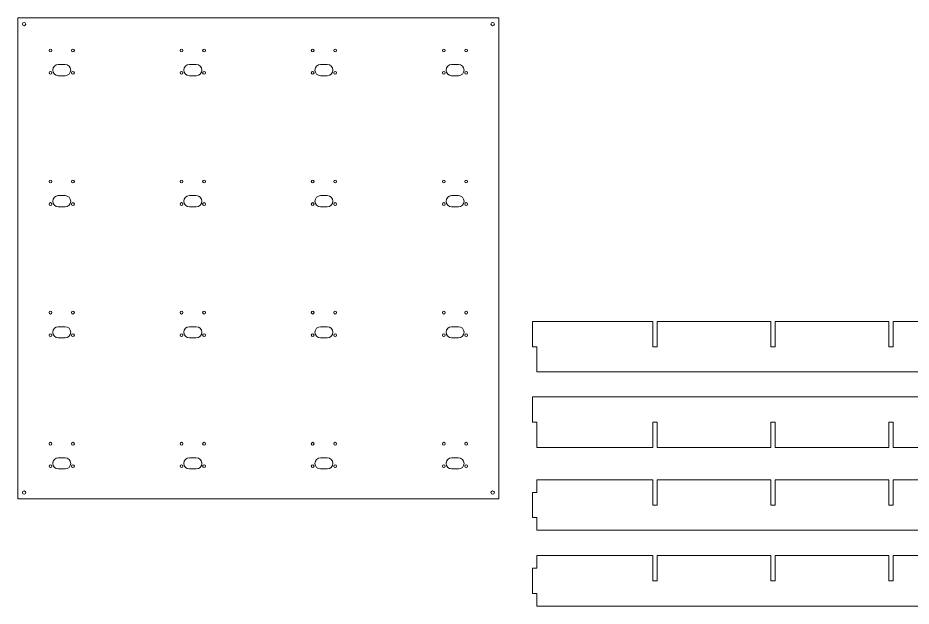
# Model space of a CAD drawing. Extents: x -111 to 2025, y -198 to 5231.
# Drawn here: x -111 to 684, y 3938 to 4461 of the extents above; entities that cross this region are included whole.
import ezdxf

# ---------------------------------------------------------------- set-up
doc = ezdxf.new("R2010")
doc.units = 0
doc.header["$MEASUREMENT"] = 0
doc.layers.get('0').update_dxf_attribs({"linetype": 'CONTINUOUS'})

# ---------------------------------------------------------------- blocks, each defined once
blk = doc.blocks.new('A$Cfdae919c')
at = {"color": 0, "linetype": 'Continuous', "lineweight": 0}
for p, q in [((-188.41, 222.7), (-188.41, -205.3)), ((239.59, 222.7), (-188.41, 222.7)), ((239.59, -205.3), (239.59, 222.7)), ((-152.41, 181.2), (-146.41, 181.2)), ((-35.75, 181.2), (-29.75, 181.2)), ((80.92, 181.2), (86.92, 181.2)), ((197.59, 181.2), (203.59, 181.2)), ((-146.41, 171.2), (-152.41, 171.2)), ((-29.75, 171.2), (-35.75, 171.2)), ((86.92, 171.2), (80.92, 171.2)), ((203.59, 171.2), (197.59, 171.2)), ((-152.41, 64.53), (-146.41, 64.53)), ((-35.75, 64.53), (-29.75, 64.53)), ((80.92, 64.53), (86.92, 64.53)), ((197.59, 64.53), (203.59, 64.53)), ((-146.41, 54.53), (-152.41, 54.53)), ((-29.75, 54.53), (-35.75, 54.53)), ((86.92, 54.53), (80.92, 54.53)), ((203.59, 54.53), (197.59, 54.53)), ((-152.41, -52.13), (-146.41, -52.13)), ((-35.75, -52.13), (-29.75, -52.13)), ((80.92, -52.13), (86.92, -52.13)), ((197.59, -52.13), (203.59, -52.13)), ((-146.41, -62.13), (-152.41, -62.13)), ((-29.75, -62.13), (-35.75, -62.13)), ((86.92, -62.13), (80.92, -62.13)), ((203.59, -62.13), (197.59, -62.13)), ((-152.41, -168.8), (-146.41, -168.8)), ((-35.75, -168.8), (-29.75, -168.8)), ((80.92, -168.8), (86.92, -168.8)), ((197.59, -168.8), (203.59, -168.8)), ((-146.41, -178.8), (-152.41, -178.8)), ((-29.75, -178.8), (-35.75, -178.8)), ((86.92, -178.8), (80.92, -178.8)), ((203.59, -178.8), (197.59, -178.8)), ((-188.41, -205.3), (239.59, -205.3))]:
    blk.add_line(p, q, dxfattribs=at)
for centre, radius in [((-182.91, 217.2), 1.5), ((234.09, 217.2), 1.5), ((-159.41, 193.7), 1.25), ((-139.41, 193.7), 1.25), ((-42.75, 193.7), 1.25), ((-22.75, 193.7), 1.25), ((73.92, 193.7), 1.25), ((93.92, 193.7), 1.25), ((190.59, 193.7), 1.25), ((210.59, 193.7), 1.25), ((-159.41, 173.7), 1.25), ((-139.41, 173.7), 1.25), ((-42.75, 173.7), 1.25), ((-22.75, 173.7), 1.25), ((73.92, 173.7), 1.25), ((93.92, 173.7), 1.25), ((190.59, 173.7), 1.25), ((210.59, 173.7), 1.25), ((-159.41, 77.03), 1.25), ((-139.41, 77.03), 1.25), ((-42.75, 77.03), 1.25), ((-22.75, 77.03), 1.25), ((73.92, 77.03), 1.25), ((93.92, 77.03), 1.25), ((190.59, 77.03), 1.25), ((210.59, 77.03), 1.25), ((-159.41, 57.03), 1.25), ((-139.41, 57.03), 1.25), ((-42.75, 57.03), 1.25), ((-22.75, 57.03), 1.25), ((73.92, 57.03), 1.25), ((93.92, 57.03), 1.25), ((190.59, 57.03), 1.25), ((210.59, 57.03), 1.25), ((-159.41, -39.63), 1.25), ((-139.41, -39.63), 1.25), ((-42.75, -39.63), 1.25), ((-22.75, -39.63), 1.25), ((73.92, -39.63), 1.25), ((93.92, -39.63), 1.25), ((190.59, -39.63), 1.25), ((210.59, -39.63), 1.25), ((-159.41, -59.63), 1.25), ((-139.41, -59.63), 1.25), ((-42.75, -59.63), 1.25), ((-22.75, -59.63), 1.25), ((73.92, -59.63), 1.25), ((93.92, -59.63), 1.25), ((190.59, -59.63), 1.25), ((210.59, -59.63), 1.25), ((-159.41, -156.3), 1.25), ((-139.41, -156.3), 1.25), ((-42.75, -156.3), 1.25), ((-22.75, -156.3), 1.25), ((73.92, -156.3), 1.25), ((93.92, -156.3), 1.25), ((190.59, -156.3), 1.25), ((210.59, -156.3), 1.25), ((-159.41, -176.3), 1.25), ((-139.41, -176.3), 1.25), ((-42.75, -176.3), 1.25), ((-22.75, -176.3), 1.25), ((73.92, -176.3), 1.25), ((93.92, -176.3), 1.25), ((190.59, -176.3), 1.25), ((210.59, -176.3), 1.25), ((-182.91, -199.8), 1.5), ((234.09, -199.8), 1.5)]:
    blk.add_circle(centre, radius, dxfattribs=at)
for centre, start, end in [((-152.41, 176.2), 90, 270), ((-146.41, 176.2), 270, 90), ((-35.75, 176.2), 90, 270), ((-29.75, 176.2), 270, 90), ((80.92, 176.2), 90, 270), ((86.92, 176.2), 270, 90), ((197.59, 176.2), 90, 270), ((203.59, 176.2), 270, 90), ((-152.41, 59.53), 90, 270), ((-146.41, 59.53), 270, 90), ((-35.75, 59.53), 90, 270), ((-29.75, 59.53), 270, 90), ((80.92, 59.53), 90, 270), ((86.92, 59.53), 270, 90), ((197.59, 59.53), 90, 270), ((203.59, 59.53), 270, 90), ((-152.41, -57.13), 90, 270), ((-146.41, -57.13), 270, 90), ((-35.75, -57.13), 90, 270), ((-29.75, -57.13), 270, 90), ((80.92, -57.13), 90, 270), ((86.92, -57.13), 270, 90), ((197.59, -57.13), 90, 270), ((203.59, -57.13), 270, 90), ((-152.41, -173.8), 90, 270), ((-146.41, -173.8), 270, 90), ((-35.75, -173.8), 90, 270), ((-29.75, -173.8), 270, 90), ((80.92, -173.8), 90, 270), ((86.92, -173.8), 270, 90), ((197.59, -173.8), 90, 270), ((203.59, -173.8), 270, 90)]:
    blk.add_arc(centre, 5, start, end, dxfattribs=at)
blk = doc.blocks.new('A$Ce0806e1f')
at = {"color": 0, "linetype": 'Continuous', "lineweight": 0}
for p, q in [((-139.78, 42.46), (-246.78, 42.46)), ((-246.78, 42.46), (-246.78, 19.96)), ((-139.78, 19.96), (-139.78, 42.46)), ((-135.78, 42.46), (-135.78, 19.96)), ((-34.78, 42.46), (-135.78, 42.46)), ((-34.78, 19.96), (-34.78, 42.46)), ((-30.78, 42.46), (-30.78, 19.96)), ((70.22, 42.46), (-30.78, 42.46)), ((70.22, 19.96), (70.22, 42.46)), ((74.22, 42.46), (74.22, 19.96)), ((181.22, 42.46), (74.22, 42.46)), ((181.22, 19.96), (181.22, 42.46)), ((-246.78, 19.96), (-242.78, 19.96)), ((-242.78, 19.96), (-242.78, -2.54)), ((-135.78, 19.96), (-139.78, 19.96)), ((-30.78, 19.96), (-34.78, 19.96)), ((74.22, 19.96), (70.22, 19.96)), ((177.22, -2.54), (177.22, 19.96)), ((177.22, 19.96), (181.22, 19.96)), ((-242.78, -2.54), (177.22, -2.54))]:
    blk.add_line(p, q, dxfattribs=at)
blk = doc.blocks.new('*U61')
blk.add_blockref('A$Ce0806e1f', (32.78, -19.96))
blk = doc.blocks.new('*U62')
at = {"color": 0, "linetype": 'ByBlock', "lineweight": -2, "transparency": 16777216}
blk.add_blockref('*U61', (0, 0), dxfattribs=at)
blk = doc.blocks.new('A$C96ea0197')
at = {"color": 0, "linetype": 'Continuous', "lineweight": 0}
for p, q in [((162.18, 34.37), (-265.82, 34.37)), ((-265.82, 34.37), (-265.82, 11.87)), ((162.18, 11.87), (162.18, 34.37)), ((-265.82, 11.87), (-261.82, 11.87)), ((-261.82, 11.87), (-261.82, -10.63)), ((-158.82, -10.63), (-158.82, 11.87)), ((-158.82, 11.87), (-154.82, 11.87)), ((-154.82, 11.87), (-154.82, -10.63)), ((-53.82, -10.63), (-53.82, 11.87)), ((-53.82, 11.87), (-49.82, 11.87)), ((-49.82, 11.87), (-49.82, -10.63)), ((51.18, -10.63), (51.18, 11.87)), ((51.18, 11.87), (55.18, 11.87)), ((55.18, 11.87), (55.18, -10.63)), ((158.18, -10.63), (158.18, 11.87)), ((158.18, 11.87), (162.18, 11.87)), ((-261.82, -10.63), (-158.82, -10.63)), ((-154.82, -10.63), (-53.82, -10.63)), ((-49.82, -10.63), (51.18, -10.63)), ((55.18, -10.63), (158.18, -10.63))]:
    blk.add_line(p, q, dxfattribs=at)
blk = doc.blocks.new('*U64')
blk.add_blockref('A$C96ea0197', (51.82, -11.87))
blk = doc.blocks.new('*U65')
at = {"color": 0, "linetype": 'ByBlock', "lineweight": -2, "transparency": 16777216}
blk.add_blockref('*U64', (0, 0), dxfattribs=at)
blk = doc.blocks.new('A$Cab4dc279')
at = {"color": 0, "linetype": 'Continuous', "lineweight": 0}
for p, q in [((-107, 22.5), (-210, 22.5)), ((-210, 22.5), (-210, 11.25)), ((-107, 0), (-107, 22.5)), ((-103, 22.5), (-103, 0)), ((-2, 22.5), (-103, 22.5)), ((-2, 0), (-2, 22.5)), ((2, 22.5), (2, 0)), ((103, 22.5), (2, 22.5)), ((103, 0), (103, 22.5)), ((107, 22.5), (107, 0)), ((210, 22.5), (107, 22.5)), ((210, 11.25), (210, 22.5)), ((-210, 11.25), (-214, 11.25)), ((-214, 11.25), (-214, -11.25)), ((214, 11.25), (210, 11.25)), ((214, -11.25), (214, 11.25)), ((-103, 0), (-107, 0)), ((2, 0), (-2, 0)), ((107, 0), (103, 0)), ((-214, -11.25), (-210, -11.25)), ((-210, -11.25), (-210, -22.5)), ((210, -22.5), (210, -11.25)), ((210, -11.25), (214, -11.25)), ((-210, -22.5), (210, -22.5))]:
    blk.add_line(p, q, dxfattribs=at)
blk = doc.blocks.new('*U67')
blk.add_blockref('A$Cab4dc279', (0, 0))
blk = doc.blocks.new('*U68')
at = {"color": 0, "linetype": 'ByBlock', "lineweight": -2, "transparency": 16777216}
for p in [(0, 0), (0, -67.5)]:
    blk.add_blockref('*U67', p, dxfattribs=at)

msp = doc.modelspace()

# ---------------------------------------------------------------- block references
for name, p in [('A$Cfdae919c', (77.324, 4238.518)), ('*U62', (560.833, 4168.573)), ('*U65', (560.833, 4101.354)), ('*U68', (560.833, 4027.666))]:
    msp.add_blockref(name, p)

doc.saveas('drawing.dxf')
